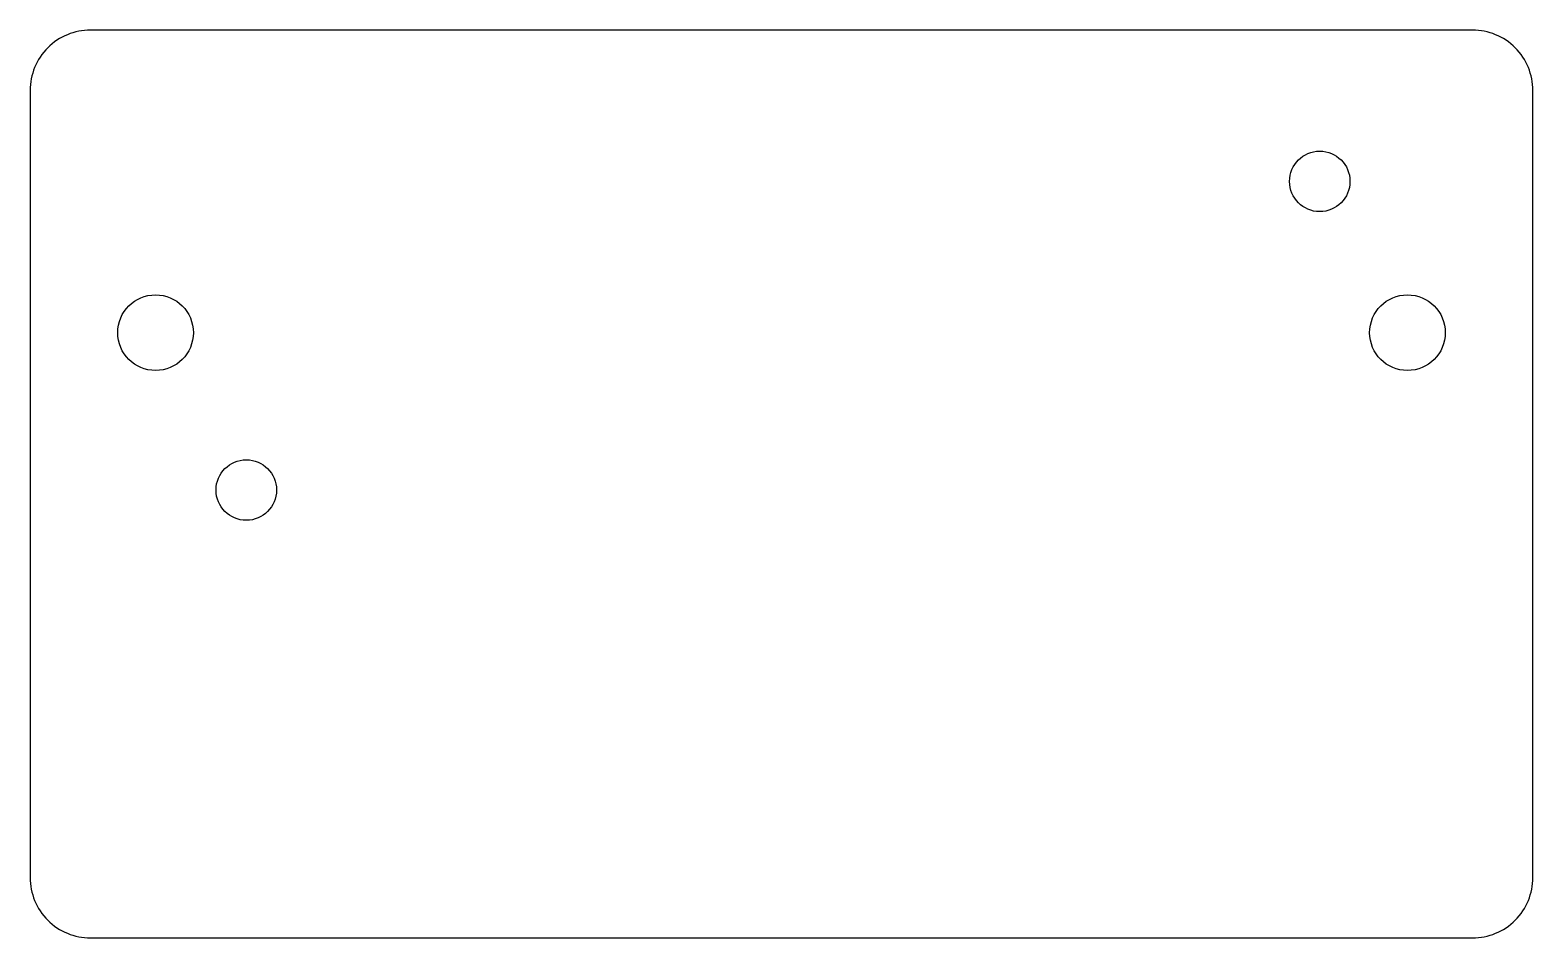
# Model space of a CAD drawing. Header units: millimetres. Extents: x 0 to 49.7, y 0 to 30.
import ezdxf

# ---------------------------------------------------------------- set-up
doc = ezdxf.new("R2010")
doc.units = ezdxf.units.MM
doc.layers.get('0').update_dxf_attribs({"linetype": 'CONTINUOUS'})

msp = doc.modelspace()

# ---------------------------------------------------------------- linework, layer by layer
msp.add_lwpolyline([(2, 30, 0.414214), (0, 28), (0, 2, 0.414214), (2, 0), (47.7, 0, 0.414214), (49.7, 2), (49.7, 28, 0.414214), (47.7, 30)], format="xyb", close=True)
for centre, radius in [((42.65, 25), 1), ((4.15, 20), 1.25), ((45.55, 20), 1.25), ((7.15, 14.8), 1)]:
    msp.add_circle(centre, radius)

doc.saveas('drawing.dxf')
